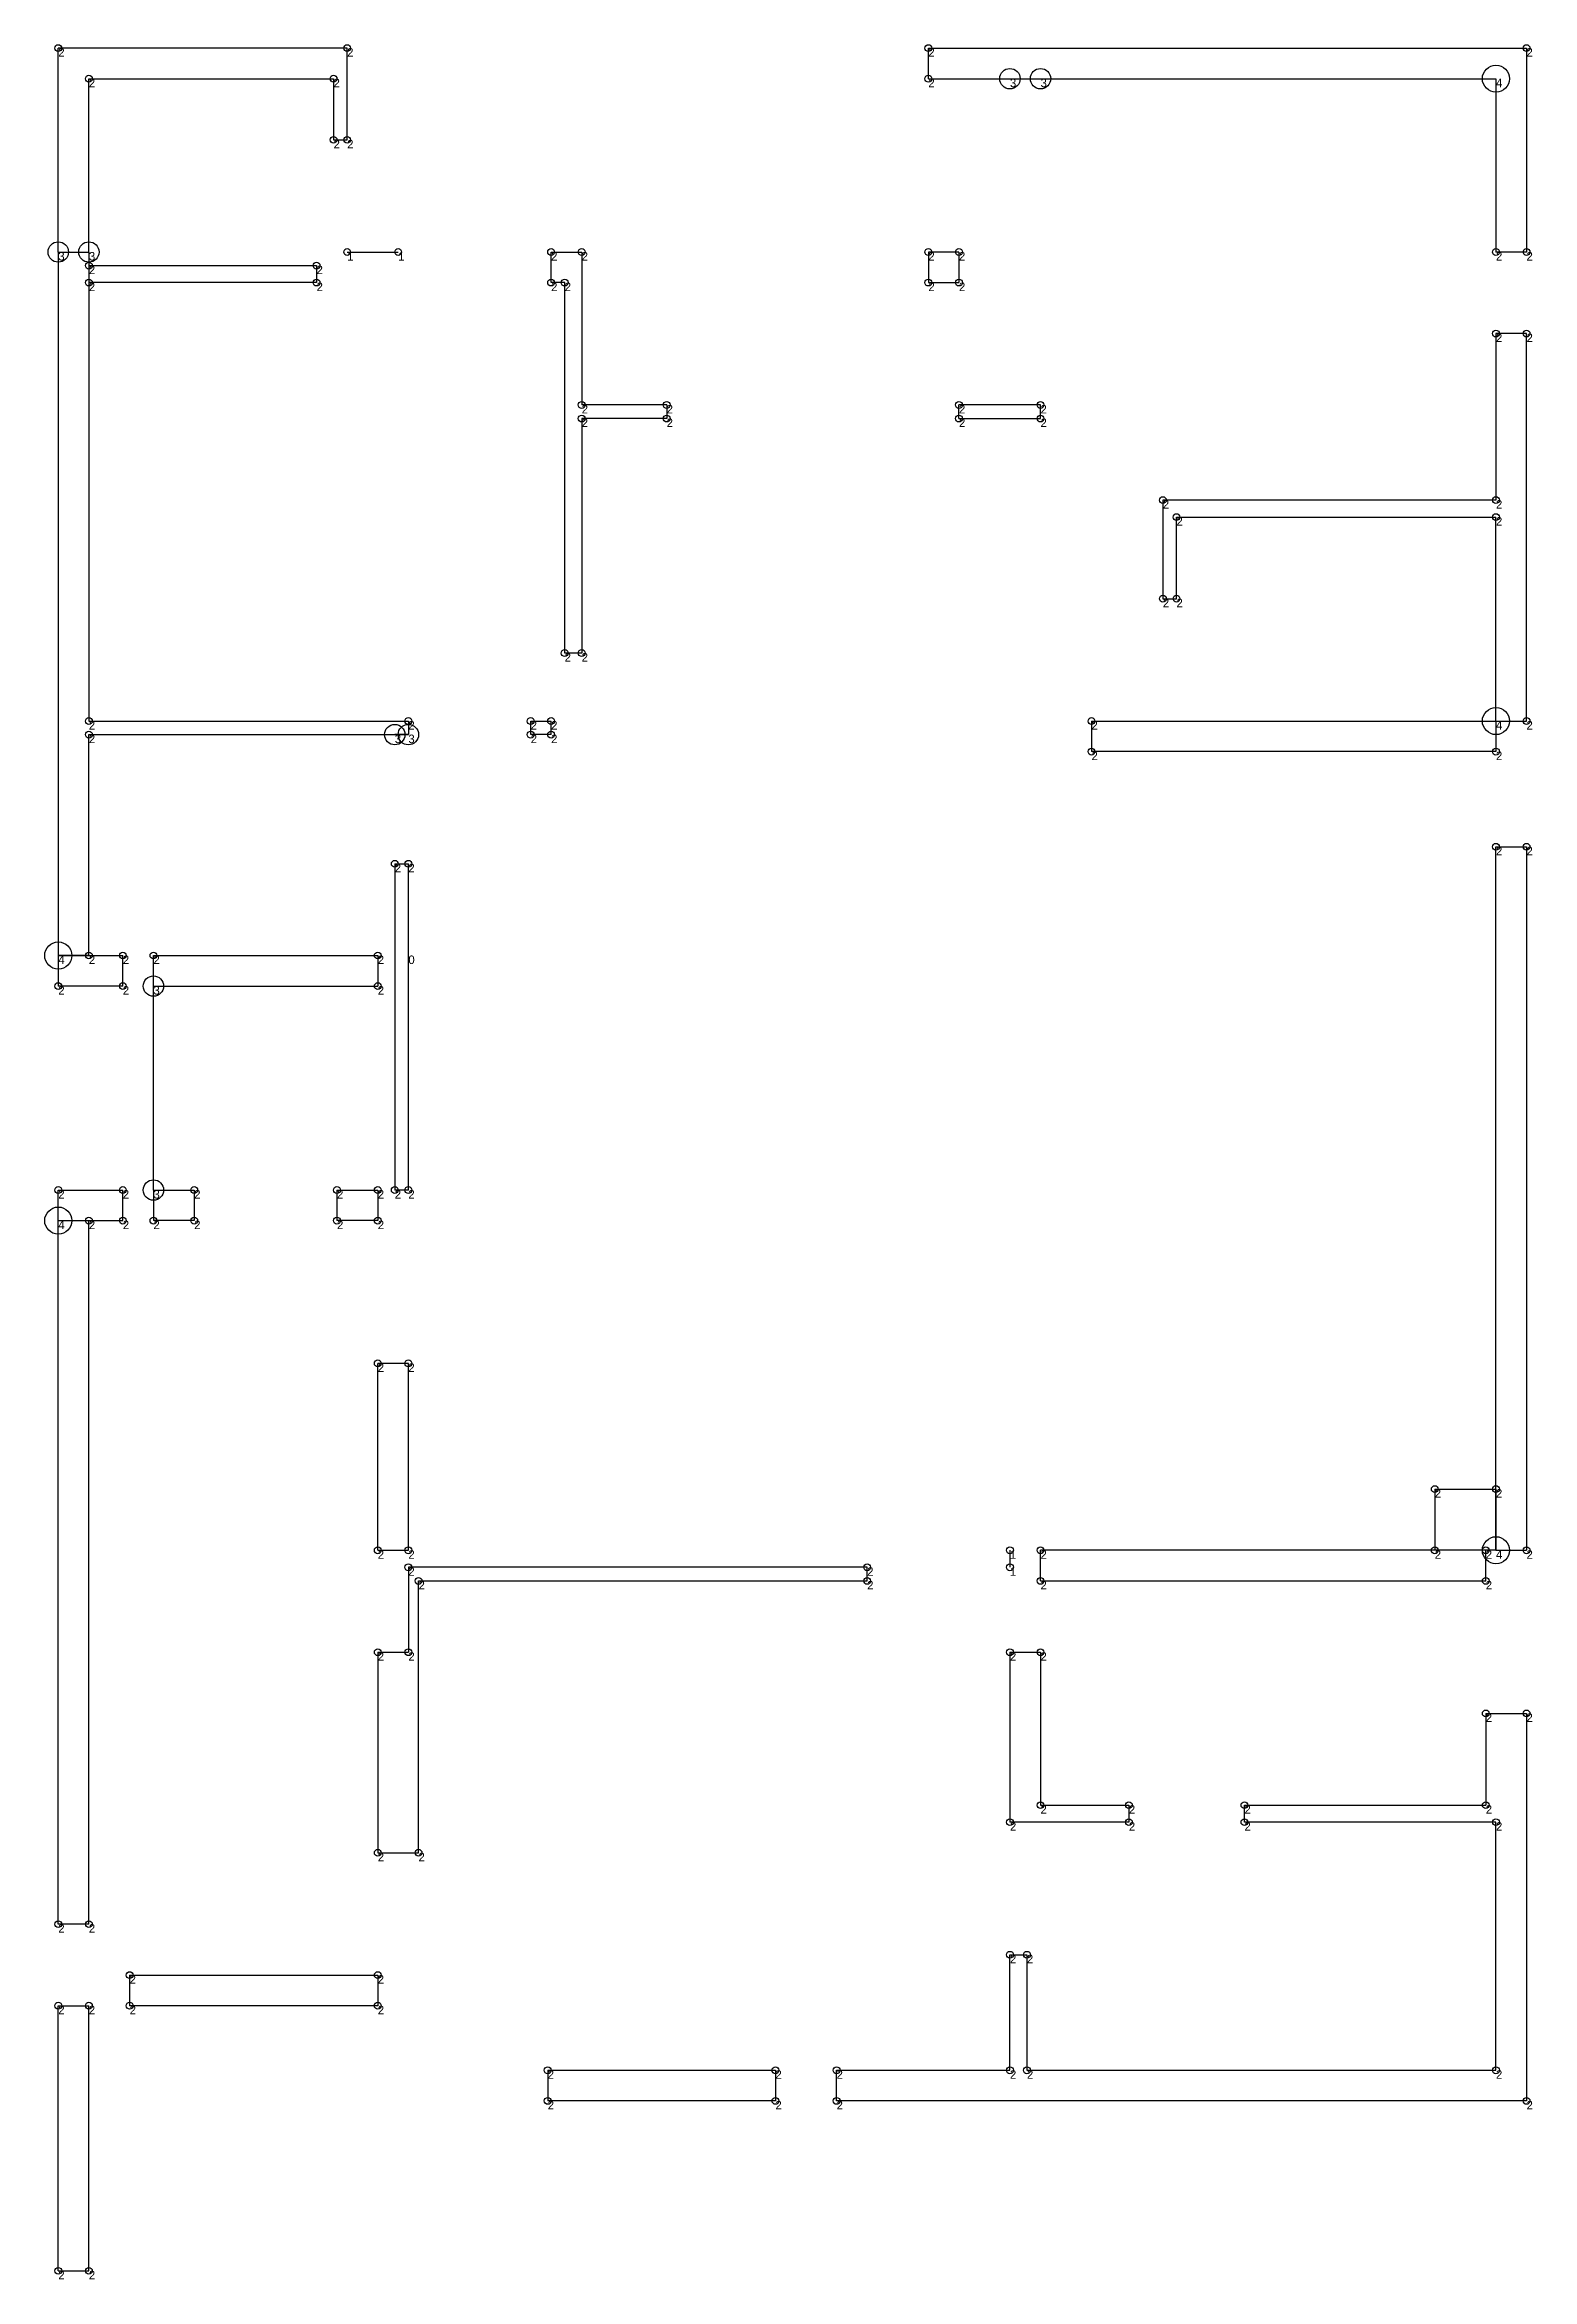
# Model space of a CAD drawing. Header units: metres. Extents: x 196 to 634, y 322 to 980.
import ezdxf

# ---------------------------------------------------------------- set-up
doc = ezdxf.new("R2010")
doc.units = ezdxf.units.M

msp = doc.modelspace()

# ---------------------------------------------------------------- linework, layer by layer
for p, q in [((200, 919), (200, 979)), ((285, 979), (200, 979)), ((285, 952), (285, 979)), ((456, 970), (456, 979)), ((456, 979), (632, 979)), ((632, 979), (632, 919)), ((209, 919), (209, 970)), ((209, 970), (281, 970)), ((281, 970), (281, 952)), ((456, 970), (623, 970)), ((480, 970), (480, 970)), ((480, 970), (623, 970)), ((489, 970), (623, 970)), ((489, 970), (489, 970)), ((623, 970), (623, 919)), ((281, 952), (285, 952)), ((200, 919), (209, 919)), ((200, 919), (200, 712)), ((209, 919), (209, 781)), ((209, 915), (276, 915)), ((209, 915), (209, 910)), ((276, 915), (276, 910)), ((285, 919), (300, 919)), ((345, 910), (345, 919)), ((345, 919), (354, 919)), ((354, 919), (354, 874)), ((465, 919), (456, 919)), ((456, 919), (456, 910)), ((465, 919), (465, 910)), ((632, 919), (623, 919)), ((276, 910), (209, 910)), ((349, 910), (345, 910)), ((349, 801), (349, 910)), ((456, 910), (465, 910)), ((632, 895), (623, 895)), ((623, 895), (623, 846)), ((632, 781), (632, 895)), ((379, 874), (354, 874)), ((379, 870), (354, 870)), ((354, 870), (354, 801)), ((379, 874), (379, 870)), ((465, 870), (465, 874)), ((489, 874), (465, 874)), ((465, 870), (489, 870)), ((489, 870), (489, 874)), ((623, 846), (525, 846)), ((525, 846), (525, 817)), ((529, 817), (529, 841)), ((529, 841), (623, 841)), ((623, 781), (623, 841)), ((525, 817), (529, 817)), ((354, 801), (349, 801)), ((209, 781), (303, 781)), ((209, 712), (209, 777)), ((209, 777), (303, 777)), ((303, 777), (299, 777)), ((299, 777), (299, 777)), ((303, 781), (303, 777)), ((339, 777), (339, 781)), ((339, 781), (345, 781)), ((345, 777), (339, 777)), ((345, 777), (345, 781)), ((504, 781), (623, 781)), ((504, 781), (504, 772)), ((623, 781), (623, 772)), ((623, 781), (632, 781)), ((623, 772), (504, 772)), ((623, 537), (623, 744)), ((623, 744), (632, 744)), ((632, 744), (632, 537)), ((299, 739), (303, 739)), ((299, 739), (299, 643)), ((303, 643), (303, 739)), ((209, 712), (200, 712)), ((200, 712), (200, 703)), ((200, 712), (219, 712)), ((219, 703), (219, 712)), ((228, 703), (228, 712)), ((228, 712), (294, 712)), ((294, 712), (294, 703)), ((219, 703), (200, 703)), ((228, 643), (228, 703)), ((228, 703), (294, 703)), ((200, 634), (200, 643)), ((200, 643), (219, 643)), ((219, 634), (219, 643)), ((228, 643), (240, 643)), ((228, 643), (228, 634)), ((240, 643), (240, 634)), ((282, 643), (294, 643)), ((282, 643), (282, 634)), ((294, 643), (294, 634)), ((303, 643), (299, 643)), ((200, 427), (200, 634)), ((200, 634), (209, 634)), ((200, 634), (219, 634)), ((209, 427), (209, 634)), ((240, 634), (228, 634)), ((294, 634), (282, 634)), ((294, 537), (294, 592)), ((303, 592), (294, 592)), ((303, 537), (303, 592)), ((605, 555), (623, 555)), ((605, 555), (605, 537)), ((623, 555), (623, 537)), ((294, 537), (303, 537)), ((480, 537), (480, 532)), ((489, 528), (489, 537)), ((620, 537), (489, 537)), ((623, 537), (605, 537)), ((620, 528), (620, 537)), ((623, 537), (632, 537)), ((438, 532), (303, 532)), ((303, 532), (303, 507)), ((306, 448), (306, 528)), ((306, 528), (438, 528)), ((438, 528), (438, 532)), ((489, 528), (620, 528)), ((294, 507), (294, 448)), ((294, 507), (303, 507)), ((480, 507), (489, 507)), ((480, 507), (480, 457)), ((489, 507), (489, 462)), ((620, 489), (632, 489)), ((620, 489), (620, 462)), ((632, 489), (632, 375)), ((489, 462), (515, 462)), ((515, 462), (515, 457)), ((549, 457), (549, 462)), ((549, 462), (620, 462)), ((515, 457), (480, 457)), ((623, 457), (549, 457)), ((623, 384), (623, 457)), ((294, 448), (306, 448)), ((209, 427), (200, 427)), ((480, 384), (480, 418)), ((480, 418), (485, 418)), ((485, 418), (485, 384)), ((221, 412), (294, 412)), ((221, 412), (221, 403)), ((294, 412), (294, 403)), ((200, 325), (200, 403)), ((200, 403), (209, 403)), ((209, 325), (209, 403)), ((294, 403), (221, 403)), ((344, 384), (411, 384)), ((344, 384), (344, 375)), ((411, 384), (411, 375)), ((429, 375), (429, 384)), ((429, 384), (480, 384)), ((485, 384), (623, 384)), ((411, 375), (344, 375)), ((632, 375), (429, 375)), ((200, 325), (209, 325))]:
    msp.add_line(p, q)
at = {"layer": 'debug', "color": 5}
for centre, radius in [((200, 979), 1), ((285, 979), 1), ((456, 979), 1), ((632, 979), 1), ((209, 970), 1), ((281, 970), 1), ((456, 970), 1), ((281, 952), 1), ((285, 952), 1), ((209, 915), 1), ((276, 915), 1), ((345, 919), 1), ((354, 919), 1), ((456, 919), 1), ((465, 919), 1), ((623, 919), 1), ((632, 919), 1), ((209, 910), 1), ((276, 910), 1), ((345, 910), 1), ((349, 910), 1), ((456, 910), 1), ((465, 910), 1), ((623, 895), 1), ((632, 895), 1), ((354, 874), 1), ((379, 874), 1), ((465, 874), 1), ((489, 874), 1), ((354, 870), 1), ((379, 870), 1), ((465, 870), 1), ((489, 870), 1), ((525, 846), 1), ((529, 841), 1), ((623, 846), 1), ((623, 841), 1), ((525, 817), 1), ((529, 817), 1), ((349, 801), 1), ((354, 801), 1), ((209, 781), 1), ((209, 777), 1), ((303, 781), 1), ((339, 781), 1), ((339, 777), 1), ((345, 781), 1), ((345, 777), 1), ((504, 781), 1), ((632, 781), 1), ((504, 772), 1), ((623, 772), 1), ((623, 744), 1), ((632, 744), 1), ((299, 739), 1), ((303, 739), 1), ((209, 712), 1), ((219, 712), 1), ((228, 712), 1), ((294, 712), 1), ((303, 712), 0), ((200, 703), 1), ((219, 703), 1), ((294, 703), 1), ((200, 643), 1), ((219, 643), 1), ((240, 643), 1), ((282, 643), 1), ((294, 643), 1), ((299, 643), 1), ((303, 643), 1), ((209, 634), 1), ((219, 634), 1), ((228, 634), 1), ((240, 634), 1), ((282, 634), 1), ((294, 634), 1), ((294, 592), 1), ((303, 592), 1), ((605, 555), 1), ((623, 555), 1), ((294, 537), 1), ((303, 537), 1), ((303, 532), 1), ((438, 532), 1), ((489, 537), 1), ((605, 537), 1), ((620, 537), 1), ((632, 537), 1), ((306, 528), 1), ((438, 528), 1), ((489, 528), 1), ((620, 528), 1), ((294, 507), 1), ((303, 507), 1), ((480, 507), 1), ((489, 507), 1), ((620, 489), 1), ((632, 489), 1), ((489, 462), 1), ((515, 462), 1), ((549, 462), 1), ((620, 462), 1), ((480, 457), 1), ((515, 457), 1), ((549, 457), 1), ((623, 457), 1), ((294, 448), 1), ((306, 448), 1), ((200, 427), 1), ((209, 427), 1), ((480, 418), 1), ((485, 418), 1), ((221, 412), 1), ((294, 412), 1), ((200, 403), 1), ((209, 403), 1), ((221, 403), 1), ((294, 403), 1), ((344, 384), 1), ((411, 384), 1), ((429, 384), 1), ((480, 384), 1), ((485, 384), 1), ((623, 384), 1), ((344, 375), 1), ((411, 375), 1), ((429, 375), 1), ((632, 375), 1), ((200, 325), 1), ((209, 325), 1)]:
    msp.add_circle(centre, radius, dxfattribs=at)
at = {"layer": 'debug', "color": 4}
for centre in [(623, 970), (623, 781), (200, 712), (200, 634), (623, 537)]:
    msp.add_circle(centre, 4, dxfattribs=at)
at = {"layer": 'debug', "color": 3}
for centre in [(480, 970), (489, 970), (200, 919), (209, 919), (299, 777), (303, 777), (228, 703), (228, 643)]:
    msp.add_circle(centre, 3, dxfattribs=at)
at = {"layer": 'debug', "color": 1}
for centre in [(285, 919), (300, 919), (480, 537), (480, 532)]:
    msp.add_circle(centre, 1, dxfattribs=at)

# ---------------------------------------------------------------- texts
at = {"layer": 'debug', "char_height": 2.5, "attachment_point": 1}
for s, insert in [('2', (200, 979)), ('2', (285, 979)), ('2', (456, 979)), ('2', (632, 979)), ('2', (209, 970)), ('2', (281, 970)), ('2', (456, 970)), ('3', (480, 970)), ('3', (489, 970)), ('4', (623, 970)), ('2', (281, 952)), ('2', (285, 952)), ('3', (200, 919)), ('3', (209, 919)), ('2', (209, 915)), ('2', (276, 915)), ('1', (285, 919)), ('1', (300, 919)), ('2', (345, 919)), ('2', (354, 919)), ('2', (456, 919)), ('2', (465, 919)), ('2', (623, 919)), ('2', (632, 919)), ('2', (209, 910)), ('2', (276, 910)), ('2', (345, 910)), ('2', (349, 910)), ('2', (456, 910)), ('2', (465, 910)), ('2', (623, 895)), ('2', (632, 895)), ('2', (354, 874)), ('2', (354, 870)), ('2', (379, 874)), ('2', (379, 870)), ('2', (465, 874)), ('2', (465, 870)), ('2', (489, 874)), ('2', (489, 870)), ('2', (525, 846)), ('2', (623, 846)), ('2', (529, 841)), ('2', (623, 841)), ('2', (525, 817)), ('2', (529, 817)), ('2', (349, 801)), ('2', (354, 801)), ('2', (209, 781)), ('2', (209, 777)), ('3', (299, 777)), ('3', (303, 777)), ('2', (303, 781)), ('2', (339, 781)), ('2', (339, 777)), ('2', (345, 781)), ('2', (345, 777)), ('2', (504, 781)), ('4', (623, 781)), ('2', (632, 781)), ('2', (504, 772)), ('2', (623, 772)), ('2', (623, 744)), ('2', (632, 744)), ('2', (299, 739)), ('2', (303, 739)), ('4', (200, 712)), ('2', (209, 712)), ('2', (219, 712)), ('2', (228, 712)), ('2', (294, 712)), ('0', (303, 712)), ('2', (200, 703)), ('2', (219, 703)), ('3', (228, 703)), ('2', (294, 703)), ('2', (200, 643)), ('2', (219, 643)), ('3', (228, 643)), ('2', (240, 643)), ('2', (282, 643)), ('2', (294, 643)), ('2', (299, 643)), ('2', (303, 643)), ('4', (200, 634)), ('2', (209, 634)), ('2', (219, 634)), ('2', (228, 634)), ('2', (240, 634)), ('2', (282, 634)), ('2', (294, 634)), ('2', (294, 592)), ('2', (303, 592)), ('2', (605, 555)), ('2', (623, 555)), ('2', (294, 537)), ('2', (303, 537)), ('1', (480, 537)), ('2', (489, 537)), ('2', (605, 537)), ('2', (620, 537)), ('4', (623, 537)), ('2', (632, 537)), ('2', (303, 532)), ('2', (306, 528)), ('2', (438, 532)), ('2', (438, 528)), ('1', (480, 532)), ('2', (489, 528)), ('2', (620, 528)), ('2', (294, 507)), ('2', (303, 507)), ('2', (480, 507)), ('2', (489, 507)), ('2', (620, 489)), ('2', (632, 489)), ('2', (489, 462)), ('2', (515, 462)), ('2', (549, 462)), ('2', (620, 462)), ('2', (480, 457)), ('2', (515, 457)), ('2', (549, 457)), ('2', (623, 457)), ('2', (294, 448)), ('2', (306, 448)), ('2', (200, 427)), ('2', (209, 427)), ('2', (480, 418)), ('2', (485, 418)), ('2', (221, 412)), ('2', (294, 412)), ('2', (200, 403)), ('2', (209, 403)), ('2', (221, 403)), ('2', (294, 403)), ('2', (344, 384)), ('2', (411, 384)), ('2', (429, 384)), ('2', (480, 384)), ('2', (485, 384)), ('2', (623, 384)), ('2', (344, 375)), ('2', (411, 375)), ('2', (429, 375)), ('2', (632, 375)), ('2', (200, 325)), ('2', (209, 325))]:
    msp.add_mtext(s, dxfattribs=dict(at, insert=insert))

doc.saveas('drawing.dxf')
